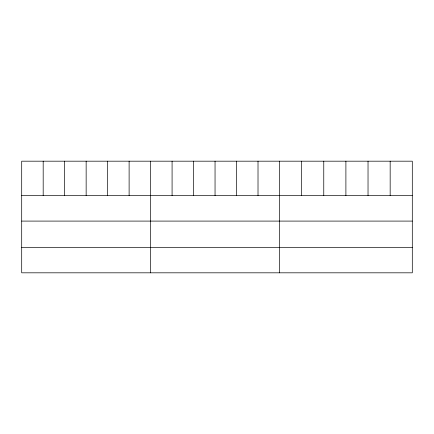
<?xml version="1.0" encoding="UTF-8"?>
<svg xmlns="http://www.w3.org/2000/svg" width="434" height="434" viewBox="0 0 434 434"><rect width="100%" height="100%" fill="white"/><g stroke="black" fill="none" stroke-linecap="round" stroke-linejoin="round"><path stroke-width="0.65" d="M412.3 195.615L412.3 272.818L21.7 272.818L21.7 161.182L412.3 161.182L412.3 195.615L21.7 195.615M21.7 221.09L412.3 221.09M21.7 247.342L412.3 247.342M390.166 161.182L390.166 195.615M368.032 161.182L368.032 195.615M345.898 161.182L345.898 195.615M323.764 161.182L323.764 195.615M301.63 161.182L301.63 195.615M279.496 161.182L279.496 272.818M258.013 161.182L258.013 195.615M236.53 161.182L236.53 195.615M215.047 161.182L215.047 195.615M193.564 161.182L193.564 195.615M172.081 161.182L172.081 195.615M150.598 161.182L150.598 272.818M129.115 161.182L129.115 195.615M107.632 161.182L107.632 195.615M86.149 161.182L86.149 195.615M64.666 161.182L64.666 195.615M43.183 161.182L43.183 195.615"/></g></svg>
